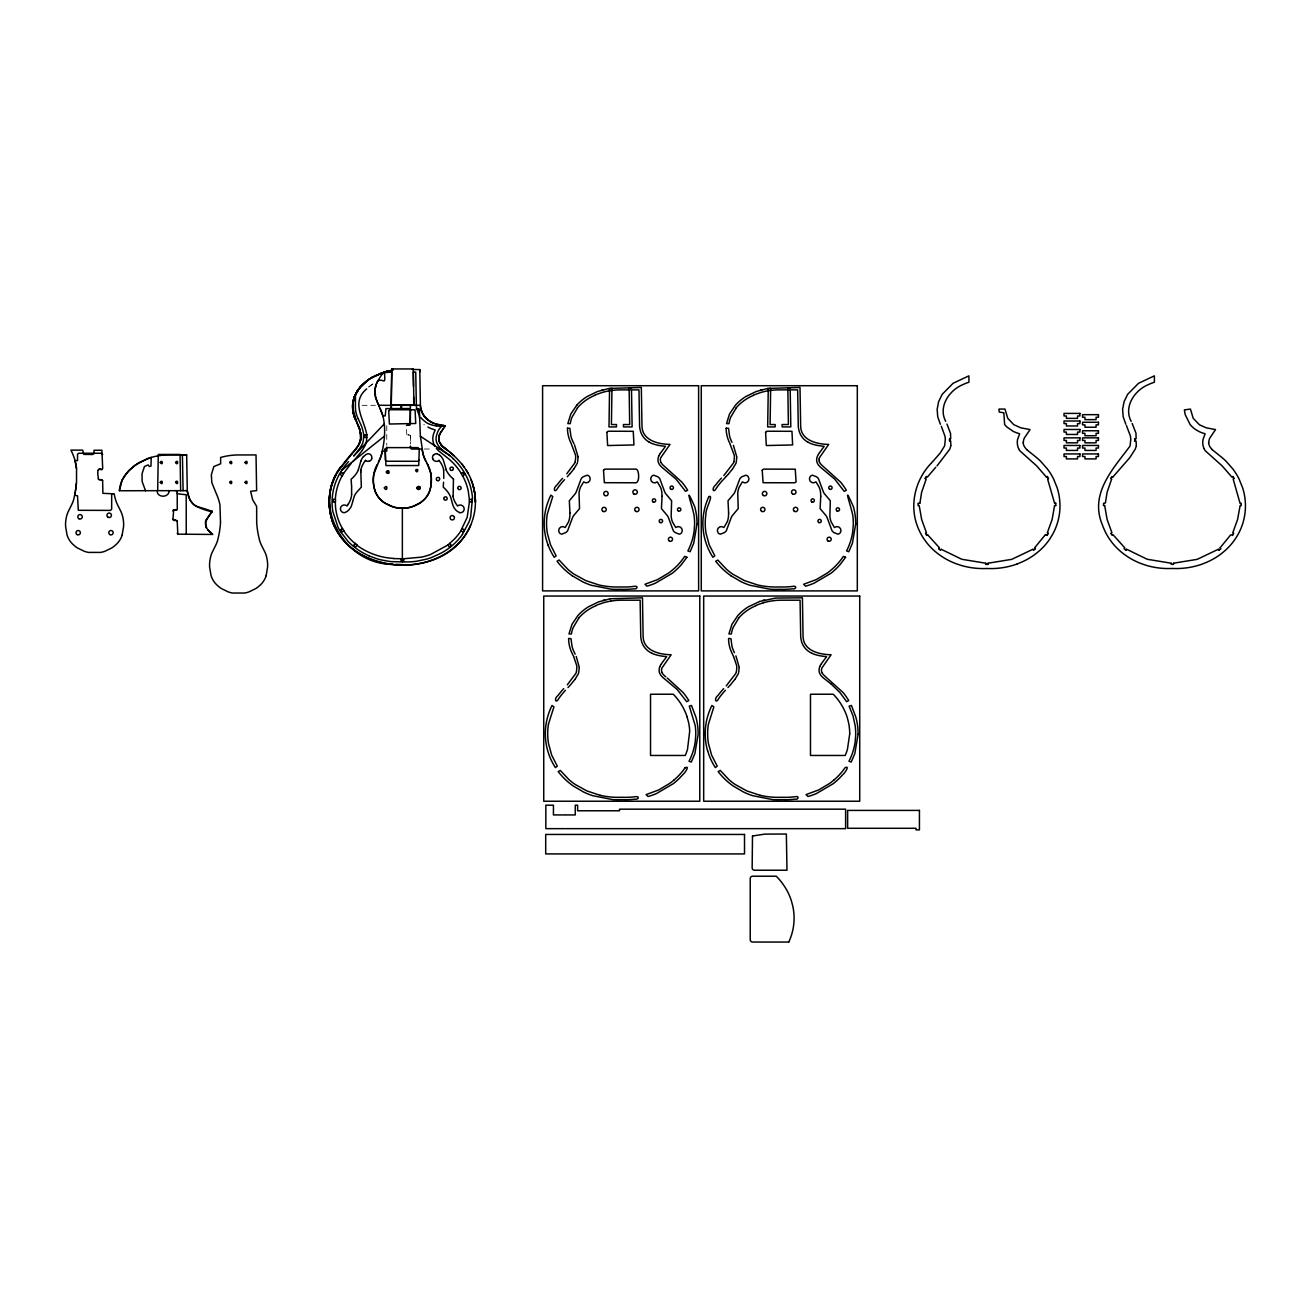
<?xml version="1.0" encoding="UTF-8"?>
<svg xmlns="http://www.w3.org/2000/svg" width="1311" height="1311" viewBox="0 0 1311 1311"><rect width="100%" height="100%" fill="white"/><g stroke="black" fill="none" stroke-linecap="round" stroke-linejoin="round"><path stroke-width="0.75" stroke-dasharray="5 3.75" d="M368.85 386.876L373.897 383.189M408.016 434.924L410.409 435.449L410.458 444.068M409.13 434.695L407.819 434.957M362.098 405.328L375.421 405.328M424.322 449.017L432.958 449.017M406.771 434.547L406.492 427.828M410.376 435.727L410.376 444.068M386.778 425.682L386.778 445.232M424.387 424.813A27.629 27.629 0 0 1 423.797 424.371M368.637 387.056A36.872 36.872 0 0 1 373.651 383.418"/><path stroke-width="1.5" d="M335.288 501.851L335.518 507.046A52.62 52.62 0 0 0 340.024 523.958L342.45 528.644M358.182 418.799L357.772 417.898A26.695 26.695 0 0 1 355.412 407.705L355.428 394.693L354.249 397.594A29.022 29.022 0 0 0 352.643 406.787A29.579 29.579 0 0 1 355.428 394.693M418.733 489.527C423.306 487.741 416.21 484.48 417.275 488.61C420.503 490.347 420.749 487.069 418.422 489.511M360.836 435.613C361.18 440.004 359.607 444.2 356.903 447.625C344.023 462.57 329.192 478.236 329.372 499.442C326.406 572.497 442.971 588.967 470.272 526.072A58.553 58.553 0 0 0 475.401 502.097A59.618 59.618 0 0 0 473.222 486.168C469.109 469.42 456.736 456.916 443.315 447.002A23.057 23.057 0 0 1 442.856 446.592L441.725 445.445A19.059 19.059 0 0 1 441.037 444.658L439.169 441.299A8.358 8.358 0 0 1 438.988 440.611L438.808 437.759A9.374 9.374 0 0 1 438.956 436.743L439.644 434.465A13.52 13.52 0 0 1 440.086 433.515L445.412 425.829C433.761 425.387 420.798 418.438 420.405 405.41L419.782 369.587L411.982 369.473M579.216 667.676L578.774 672.297M739.142 667.676L738.716 672.297M360.394 440.889L360.427 440.725A19.239 19.239 0 0 0 360.623 439.48L360.017 430.401M391.268 405.328L391.874 368.948L413.326 368.948L413.915 405.328M438.775 438.267L438.759 438.743A9.783 9.783 0 0 1 438.956 436.743L438.906 437.005A10.111 10.111 0 0 0 438.759 438.743M98.243 478.81C99.865 482.71 95.064 468.06 100.226 469.256M102.7 468.535L101.897 450.247L94.015 450.247L94.015 453.54L92.835 454.491L83.838 454.393L82.642 450.132L70.925 450.132L71.974 452.328A57.405 57.405 0 0 1 72.58 453.672L72.941 454.491A58.979 58.979 0 0 1 74.94 460.145L75.137 460.866A47.524 47.524 0 0 1 76.546 468.584L76.513 481.956M212.071 533.888L207.646 529.628A15.175 15.175 0 0 0 208.646 530.808L212.775 534.446L177.804 534.167L177.198 520.729L172.921 519.598L173.724 509.782M177.264 509.258L177.182 490.675M391.514 406.607L391.071 408.032L391.465 406.869M98.243 470.338L98.866 469.207M172.806 510.962L173.527 509.782M443.757 478.449L443.724 471.714A25.319 25.171 71 0 0 443.593 470.616L443.56 470.321M392.415 564.238C344.711 564.926 310.838 505.177 340.745 466.749M385.336 448.886L386.598 447.625L417.98 447.625L419.258 448.886L418.733 465.536L385.958 465.585L385.205 448.903L385.336 460.128L386.253 461.243L417.98 461.292L419.258 460.014M382.206 413.834C386.384 426.78 384.631 442.299 381.173 455.704A34.201 34.201 0 0 1 380.043 458.686L379.141 460.636M919.945 502.932L921.617 492.313L926.172 479.105A2.638 2.638 0 0 0 925.238 478.531M1105.419 502.932L1107.09 492.313L1111.63 479.105M145.505 490.756L142.112 481.416L142.047 473.746L144.456 466.536L148.077 464.913L149.47 466.503L150.994 466.044L151.207 457.375L138.638 462.734L128.855 470.354L122.12 480.072L119.416 490.756L157.123 490.675C156.959 498.213 169.348 497.836 169.086 490.675M220.51 522.728L219.969 504.997A44.41 44.41 0 0 0 218.462 499.262L218.331 498.852A56.127 56.127 0 0 0 216.069 493.1L211.841 482.595L211.333 474.795L213.89 466.536L220.641 463.783L220.641 457.457A64.223 64.223 0 0 1 239.323 454.95L256.022 454.933L256.628 490.609L250.63 491.314L252.63 499.655L256.645 506.439L256.694 522.728A96.113 96.113 0 0 0 257.988 533.249L259.463 539.968A34.479 34.479 0 0 0 261.053 544.36L265.15 552.619A27.384 27.384 0 0 1 266.543 556.683L266.723 557.437A37.134 37.134 0 0 1 267.51 562.353L267.575 563.189A29.973 29.973 0 0 1 267.575 567.155L266.166 575.627M443.56 482.186L443.249 487.118L444.855 488.626A34.971 34.807 -89.1 0 1 446.363 490.232L447.674 491.822A20.419 20.337 -83.6 0 1 450.771 497.508L452.901 505.161A15.585 15.519 -78.6 0 0 454.36 508.226L455.704 509.93A11.455 11.422 -70.6 0 0 458.621 512.077L459.637 512.568M453.442 479.269L453.131 496.017M360.836 472.091L361.328 487.118L356.051 493.018A19.468 19.403 79.7 0 0 354.331 496.164L352.905 500.868M76.3 483.726L75.825 488.184M360.82 435.203L360.197 431.09A18.501 18.501 0 0 0 360.017 430.401L355.756 420.175A29.432 29.432 0 0 1 352.659 405.328L354.314 397.397L358.526 389.351M352.692 405.328L352.79 404.165M351.61 494.673L351.61 486.938M375.012 390.154L375.585 397.249L379.043 406.131M360.836 436.448A24.09 24.09 0 0 0 360.836 435.826A17.764 17.764 0 0 1 360.836 436.448A26.695 26.695 0 0 1 360.804 437.497A20.468 20.468 0 0 1 360.754 438.12A26.417 26.417 0 0 1 360.672 439.103L358.509 445.101M417.734 489.2C414.686 485.66 422.863 487.626 418.963 486.463M431.09 484.398L431.303 477.302A37.216 37.216 0 0 0 430.926 474.303L430.582 472.55M419.078 503.49C426.845 499.18 431.319 490.576 431.335 481.809A30.12 30.12 0 0 0 431.385 478.662L431.335 477.827A37.609 37.609 0 0 0 430.647 472.861L427.861 465.061M75.727 488.888L75.382 491.215M361.033 470.239L361 470.452A25.827 25.712 -79 0 0 360.836 472.091M430.811 486.332L429.91 490.281M75.169 492.477L73.727 499.344A34.479 34.479 0 0 1 72.138 503.719L68.057 511.978A27.384 27.384 0 0 0 66.648 516.059L66.468 516.796A37.134 37.134 0 0 0 65.681 521.712L65.616 522.548A29.973 29.973 0 0 0 65.616 526.514L67.041 535.003A21.648 21.648 0 0 0 72.662 544.114L75.169 546.343A28.088 28.088 0 0 0 77.496 547.982L84.002 551.161A26.941 26.941 0 0 0 88.542 552.406L100.652 552.406A26.941 26.941 0 0 0 105.175 551.177L111.681 547.982A28.383 28.383 0 0 0 114.696 545.802L116.548 544.131A21.648 21.648 0 0 0 122.185 535.019M75.12 492.739L75.153 492.608A96.113 96.113 0 0 0 76.513 482.104M74.956 493.624L74.694 495.034M950.885 445.576L950.639 441.102M1136.342 445.576L1136.096 441.102A2.638 2.638 0 0 0 1134.998 441.086M360.427 440.725L360.459 440.545A17.649 17.649 0 0 0 360.623 439.48M577.627 461.964L578.053 457.178M74.645 495.263L77.513 495.82L78.316 510.307L110.501 510.389L111.664 509.225L111.681 493.739M353.118 401.854L353.642 399.593M401.199 406.328L402.215 405.328L420.389 405.328C420.864 413.391 426.272 420.782 433.99 423.322M576.43 671.904L576.824 668.086A16.486 16.486 0 0 0 576.693 665.529L573.808 656.909M736.372 671.904L736.766 668.086A16.486 16.486 0 0 0 736.635 665.529L733.734 656.909M736.307 462.013L736.749 457.178M950.786 446.002L949.918 448.772A16.601 16.601 0 0 1 949.656 449.329L937.037 465.897M1136.26 446.002L1135.375 448.772A16.601 16.601 0 0 1 1135.129 449.329L1129.721 457.736L1112.842 477.057M375.585 386.647L375.028 390.022L375.192 388.711A26.81 26.81 0 0 1 375.52 386.991A23.549 23.549 0 0 1 377.699 381.059L380.846 376.06A29.825 29.825 0 0 1 384.32 372.127L387.909 371.193A63.207 63.207 0 0 1 391.53 370.472A65.353 65.353 0 0 1 392.972 370.259M575.25 461.636L575.66 457.752A16.486 16.486 0 0 0 575.545 455.196L570.94 442.921A33.857 33.857 0 0 1 568.695 437.104L568.056 434.383A32.054 32.054 0 0 1 567.466 428.238M733.947 461.636L734.357 457.752A16.486 16.486 0 0 0 734.226 455.196L729.621 442.921A33.857 33.857 0 0 1 727.376 437.104L726.736 434.383A32.054 32.054 0 0 1 726.163 428.238M359.542 465.684L360.886 460.98M352.757 501.49L351.61 505.358A16.142 16.093 75.1 0 1 350.643 507.537L348.808 509.995A11.012 10.98 69.2 0 1 346.956 511.503L345.022 512.535A3.523 3.523 77.1 0 1 341.368 511.356A3.933 3.917 78.9 0 1 340.631 507.685A3.949 3.933 79.9 0 1 340.926 507.013A3.949 3.933 81.8 0 1 341.942 505.833A3.966 3.949 82.3 0 1 343.351 505.145A3.966 3.949 75.4 0 1 347.005 506.03L348.382 503.998M359.476 465.913L358.345 469.682M417.177 487.659L418.684 486.447M122.152 535.003L123.578 526.514A29.973 29.973 0 0 0 123.578 522.548L123.496 521.712A37.642 37.642 0 0 0 122.89 517.583L122.529 516.059A27.384 27.384 0 0 0 121.136 511.978L117.04 503.719A34.955 34.955 0 0 1 115.27 498.704L115.106 498.049A68.844 68.844 0 0 1 114.188 493.821L102.897 493.346L102.619 480.514M360.164 441.791L360.197 441.643A9.964 9.964 0 0 0 360.361 441.037A9.226 9.226 0 0 1 360.197 441.643M359.624 387.909L357.264 391.268A32.972 32.972 0 0 0 355.642 394.234A31.12 31.12 0 0 0 354.314 397.397L353.216 401.363A28.596 28.596 0 0 0 353.052 411.9L359.722 429.418A24.516 24.516 0 0 1 359.951 430.155A29.334 29.334 0 0 0 359.64 429.172A32.906 32.906 0 0 0 359.361 428.353A22.992 22.992 0 0 1 359.64 429.172L359.804 429.68M406.492 425.403L408.95 424.895M659.974 666.349L659.613 667.299A10.209 10.209 0 0 0 659.269 668.643L659.122 670.183A8.44 8.44 0 0 0 659.171 671.166L659.269 671.806A7.686 7.686 0 0 0 659.826 673.477L660.58 674.854A11.488 11.488 0 0 0 661.186 675.673L662.563 677.148A25.728 25.728 0 0 0 663.333 677.869L677.181 689.471L686.702 701.696L688.816 700.582A68.729 68.729 0 0 0 683.162 692.569L667.217 677.984M658.81 456.015L658.466 456.965A10.209 10.209 0 0 0 658.106 458.309L657.975 459.8A8.44 8.44 0 0 0 658.024 460.833L658.122 461.472A7.686 7.686 0 0 0 658.663 463.144L659.433 464.52A11.488 11.488 0 0 0 660.039 465.339L661.416 466.814A25.728 25.728 0 0 0 662.17 467.535L676.034 479.138L685.555 491.363L687.652 490.248A68.729 68.729 0 0 0 681.999 482.235L664.169 466.11A24.188 24.188 0 0 1 662.924 464.979L661.908 463.848A8.227 8.227 0 0 1 661.088 462.668M817.507 456.015L817.146 456.965A10.209 10.209 0 0 0 816.802 458.309L816.655 459.8A8.44 8.44 0 0 0 816.704 460.833L816.802 461.472A7.686 7.686 0 0 0 817.359 463.144L818.113 464.52A11.488 11.488 0 0 0 818.736 465.339L820.096 466.814A25.728 25.728 0 0 0 820.866 467.535L834.73 479.138L844.235 491.363L846.349 490.248A68.729 68.729 0 0 0 840.695 482.235L822.702 465.962A24.188 24.188 0 0 1 821.62 464.979L820.473 463.701A8.227 8.227 0 0 1 819.785 462.668M819.916 666.349L819.555 667.299A10.209 10.209 0 0 0 819.211 668.643L819.064 670.183A8.44 8.44 0 0 0 819.113 671.166L819.211 671.806A7.686 7.686 0 0 0 819.752 673.477L820.522 674.854A11.488 11.488 0 0 0 821.128 675.673L822.505 677.148A25.728 25.728 0 0 0 823.275 677.869L831.354 684.195M206.548 519.779L212.366 511.126L208.777 515.928M206.712 519.189C203.238 521.549 208.334 531.955 206.564 527.891M379.682 459.505L373.832 474.123A37.216 37.216 0 0 0 373.422 477.302C372.455 487.528 376.437 498.704 385.942 503.67A35.905 35.905 0 0 0 388.613 505.096L389.908 505.685M658.991 455.638L659.843 454.065M708.809 496.574C714.233 494.313 705.154 509.274 705.941 514.158A60.06 60.06 0 0 0 706.023 533.151L709.218 544.819L714.823 555.831L712.922 557.273A62.928 62.928 0 0 1 706.744 545.048L705.269 540.558A62.895 62.895 0 0 1 708.874 496.607M660.138 665.972L660.99 664.398M817.671 455.638L818.523 454.065M820.08 665.972L820.932 664.398M376.552 465.7L375.815 467.273A27.384 27.384 0 0 0 374.422 471.337L374.241 472.091A37.134 37.134 0 0 0 373.455 477.007L373.389 477.843A28.891 28.891 0 0 0 373.34 481.039L373.504 483.333A51.326 51.326 0 0 0 373.799 485.627A39.183 39.183 0 0 0 374.225 487.971L374.799 490.281M470.682 525.154C447.493 578.2 358.46 578.61 334.452 526.072A58.569 58.569 0 0 1 329.323 502.097A60.388 60.388 0 0 1 335.977 474.713M206.909 518.976L208.416 516.468M376.699 465.372L377.191 464.422M378.994 460.948L378.42 462.062M342.171 475.68L341.27 477.401A54.62 54.62 0 0 0 335.321 499.376M339.533 473.943L341.745 470.288A63.125 63.125 0 0 1 347.399 462.898L348.579 461.603M447.903 544.999L454.507 538.968A56.144 56.144 0 0 0 460.505 531.496L467.191 517.337L469.436 501.851M358.919 444.396L354.839 450.41M337.402 472.009L352.348 453.311M343.416 473.55L351.151 463.455M440.709 432.384L443.446 428.402M660.105 453.622L665.513 446.314L663.727 446.117A57.225 57.225 0 0 1 658.188 445.281L657.876 445.216A34.135 34.135 0 0 1 650.961 443.052L649.273 442.151M661.268 663.956L666.66 656.647L664.89 656.45A57.225 57.225 0 0 1 659.335 655.615L659.04 655.549A34.135 34.135 0 0 1 652.124 653.386M818.801 453.622L824.193 446.314L822.423 446.117A57.225 57.225 0 0 1 816.868 445.281L816.573 445.216A34.135 34.135 0 0 1 809.657 443.052L807.953 442.151M821.194 663.956L826.602 656.647L824.832 656.45A57.225 57.225 0 0 1 819.277 655.615L818.965 655.549A34.135 34.135 0 0 1 812.066 653.386M460.948 530.791L463.209 532.069L464.389 529.906L462.259 528.644M362.131 450.525L364.982 445.724A15.142 15.142 0 0 0 365.802 443.724L365.966 443.134A16.174 16.174 0 0 0 366.179 442.299L366.211 442.184A26.22 26.22 0 0 0 366.654 439.152L366.916 434.941L364.327 434.941M359.46 448.821L361.705 445.166A13.389 13.389 0 0 0 362.983 442.2L363.032 441.873A18.96 18.96 0 0 0 363.344 440.168L363.622 435.563A21.484 21.484 0 0 0 363.278 432.138L362.016 427.533A42.673 42.673 0 0 0 361.197 425.37L358.329 419.094M359.378 448.952L353.691 456.031L384.32 423.863M1045.211 534.904L1034.69 547.752A2.638 2.638 0 0 0 1035.362 548.604M1230.668 534.904L1220.148 547.752M361.787 451.033L355.56 458.67M573.972 468.797L577.037 463.75A7.768 7.768 0 0 0 577.397 462.832M575.103 679.18L578.184 674.083A7.768 7.768 0 0 0 578.561 673.166M735.029 679.18L738.126 674.083A7.768 7.768 0 0 0 738.486 673.166M732.603 468.896L735.717 463.75A7.768 7.768 0 0 0 736.094 462.832M685.096 767.754C690.373 765.116 684.85 773.113 682.539 774.932A67.861 67.861 0 0 1 673.313 783.683L656.5 793.548A77.464 77.464 0 0 1 648.076 796.514L646.077 794.613L658.679 789.959L669.839 783.322A67.861 67.861 0 0 0 671.363 782.175L674.346 779.734M462.406 534.364L468.994 521.958A55.537 55.537 0 0 0 470.698 516.714L472.484 497.901A56.357 56.357 0 0 0 471.796 492.428L470.911 488.233A58.012 58.012 0 0 0 469.289 482.94L467.699 478.957A62.813 62.813 0 0 0 453.393 458.883M573.759 469.125L570.006 473.73M574.906 679.459L571.154 684.063M732.439 469.125L728.523 473.91M734.783 679.54L730.882 684.293M358.64 389.203L369.374 379.01L382.468 372.717M354.314 397.397A30.235 30.235 0 0 1 355.642 394.234A31.988 31.988 0 0 1 357.264 391.268A35.25 35.25 0 0 1 359.165 388.482L360.164 387.237A44.754 44.459 56.2 0 1 372.635 377.109L384.385 372.111A64.141 64.141 0 0 1 392.399 370.341A64.223 64.223 0 0 0 384.402 372.095M409.982 424.682L410.458 409.474M359.689 387.827L360.214 387.171A35.839 35.839 0 0 0 357.87 390.317L357.542 390.842A33.103 32.824 78.5 0 0 355.494 394.464M577.479 408.016L572.006 417.226A31.153 31.153 0 0 0 570.891 420.618L570.236 423.65L567.827 423.617L570.809 414.03L576.742 405.23M736.176 408.016L730.702 417.226A31.153 31.153 0 0 0 729.571 420.618L728.932 423.65L726.523 423.617L729.506 414.03L735.422 405.23A46.082 46.082 0 0 1 743.173 398.347L743.452 398.118A51.719 51.719 0 0 1 745.893 396.512L756.136 391.53L767.836 388.433M578.643 618.35L573.169 627.576A31.153 31.153 0 0 0 572.038 630.952L571.383 633.983L568.99 633.95L571.973 624.364L577.889 615.564A46.082 46.082 0 0 1 585.64 608.681L585.919 608.468A51.719 51.719 0 0 1 588.36 606.846L598.603 601.864L610.303 598.766M738.585 618.35L733.095 627.576A31.153 31.153 0 0 0 731.98 630.952L731.325 633.983L728.916 633.95L731.915 624.364L737.831 615.564A46.082 46.082 0 0 1 745.582 608.681L745.861 608.468A51.719 51.719 0 0 1 748.302 606.846L759.659 601.47M938.627 548.67L940.446 550.194M941.216 549.276L961.782 559.273L985.692 563.206M1125.92 550.194L1124.084 548.67A2.638 2.638 0 0 0 1124.789 547.851L1113.137 534.839A2.638 2.638 0 0 0 1112.203 535.38L1110.892 533.397M1126.673 549.276L1147.24 559.273L1171.165 563.206M354.347 451.017L351.495 454.278M401.428 405.705L401.461 408.245L401.232 406.852M569.58 474.189L567.286 476.745M728.162 474.336L725.966 476.745M570.58 684.719L567.974 687.587M730.522 684.719L727.916 687.587M566.778 473.763L574.677 463.127A6.457 6.457 0 0 0 575.218 461.865M355.019 459.276L354.199 460.177M567.27 684.834L575.84 673.461A6.457 6.457 0 0 0 576.381 672.199M723.803 475.582L733.373 463.127A6.457 6.457 0 0 0 733.914 461.865M726.212 685.915L735.782 673.461A6.457 6.457 0 0 0 736.307 672.199M353.642 460.767L352.823 461.669M725.507 477.237L723.688 479.22M931.81 462.586L940.02 453.295L944.346 446.33A8.079 8.079 0 0 0 944.674 445.445L945.313 439.627A21.5 21.5 0 0 0 945.297 439.005L945.034 436.579A21.631 21.631 0 0 0 944.903 435.957L941.298 426.222M564.533 479.711L564.304 479.957A67.615 67.615 0 0 0 557.814 487.938C554.569 494.198 552.373 488.347 557.011 484.955A70.188 70.188 0 0 1 562.566 478.335M721.46 478.122L721.263 478.335A70.188 70.188 0 0 0 715.708 484.955C711.185 488.298 713.348 494.165 716.511 487.938A67.615 67.615 0 0 1 723 479.957L723.23 479.711M931.302 463.127C915.684 479.105 909.392 503.899 917.028 525.121A59.601 59.601 0 0 0 923.927 538.887L926.549 542.508A64.239 64.239 0 0 0 938.217 553.93L942.019 556.634A71.089 71.089 0 0 0 956.637 563.927L961.684 565.582A78.906 78.906 0 0 0 986.888 568.499A78.218 78.218 0 0 0 1017.172 563.992M361.23 385.991L362.393 384.762M363.508 456.556L365.72 454.753A13.421 13.339 -80.3 0 1 367.539 453.803A3.622 3.589 -78.2 0 1 371.619 458.604M935.726 467.29L927.385 477.057A2.638 2.638 0 0 1 926.435 476.532M366.719 388.875C350.332 402.264 364.212 419.291 366.769 434.744M410.032 424.731L408.934 424.961M834.288 779.734L831.305 782.175A67.861 67.861 0 0 1 829.781 783.322L818.621 789.959L806.019 794.613L808.018 796.514A77.464 77.464 0 0 0 816.442 793.548L833.255 783.683A67.861 67.861 0 0 0 842.481 774.932C845.234 772.835 850.036 765.067 845.087 767.689A63.944 63.944 0 0 1 834.288 779.734M449.771 543.442L451.443 545.409L449.476 546.933M341.745 470.288L384.32 436.252M447.641 545.163L430.549 554.487A69.532 69.532 0 0 1 421.208 557.175L403.591 558.748M100.341 479.826L102.619 480.416L100.816 479.498M175.313 520.172L177.182 521.139M464.766 474.451L462.554 475.778L461.292 473.664L463.504 472.337L464.766 474.451L463.422 472.288M1046.391 477.057L1036.64 465.864L1019.794 450.738A16.502 16.502 0 0 1 1018.975 449.329L1018.713 448.837M1047.62 479.105L1054.568 503.227M1232.881 476.45L1234.093 478.499M341.581 532.02L343.875 530.758L342.63 528.644L340.319 529.906L341.581 532.02L340.401 529.955M418.93 503.588L418.783 503.67A35.905 35.905 0 0 1 416.111 505.096L414.817 505.685M926.467 532.79L921.666 519.566L919.208 505.604A2.638 2.638 0 0 0 918.126 505.587L918.028 503.227A2.638 2.638 0 0 0 919.109 503.244L919.929 503.227M927.68 534.839L939.381 547.752A2.638 2.638 0 0 1 938.709 548.621M371.013 377.961L372.734 376.962M594.702 395.234L596.128 394.611A57.815 57.815 0 0 1 597.636 394.021L602.257 392.448A63.354 63.354 0 0 1 609.566 390.776A66.32 66.32 0 0 1 621.299 389.875L638.981 389.859L639.604 426.583A25.679 25.679 0 0 0 640.915 432.515A18.19 18.19 0 0 0 649.24 442.184M753.383 395.234L754.825 394.611A57.815 57.815 0 0 1 756.332 394.021L760.954 392.448A63.354 63.354 0 0 1 768.262 390.776M595.85 605.567L597.292 604.945A57.815 57.815 0 0 1 598.799 604.355L603.404 602.781A63.354 63.354 0 0 1 610.729 601.11M755.791 605.567L757.217 604.945A57.815 57.815 0 0 1 758.725 604.355L763.346 602.781M414.653 505.767L410.982 507.095A31.923 31.923 0 0 1 402.362 508.16L396.299 507.685A26.941 26.941 0 0 1 391.776 506.456L390.072 505.767M379.649 373.717L381.14 373.16M1017.156 563.943L1022.088 561.927A69.27 69.27 0 0 0 1036.1 553.537L1039.656 550.571A62.781 62.781 0 0 0 1050.226 538.362L1052.487 534.593A59.011 59.011 0 0 0 1058.124 520.565L1059.009 516.583A58.815 58.815 0 0 0 1059.911 502.785L1059.501 498.327A60.126 60.126 0 0 0 1057.24 488.02L1053.585 478.925A64.305 64.305 0 0 0 1047.505 469.092L1040.541 461.177A70.024 70.024 0 0 0 1036.018 457.129L1026.759 449.689M660.449 458.784A7.653 7.653 0 0 1 660.695 457.818L670.019 444.396C658.614 444.282 642.439 440.562 641.98 426.403L641.325 387.482L609.205 388.417L597.455 391.53L587.213 396.512A51.719 51.719 0 0 0 584.772 398.118L584.477 398.331A46.082 46.082 0 0 0 576.725 405.214M759.659 601.47L775.768 598.062L802.414 597.816L803.069 636.736C803.528 650.895 819.719 654.615 831.108 654.73L821.8 668.118A7.653 7.653 0 0 0 821.538 669.118M382.419 372.717L391.678 372.127L391.12 405.132L413.768 405.132L413.637 396.889M383.369 372.422L384.32 372.127M602.831 600.471L604.682 599.963M762.773 600.471L764.624 599.963M601.585 390.17L603.519 389.629M760.282 390.17L762.215 389.629M173.773 509.684L177.116 509.75L175.313 510.126M689.16 706.137L691.487 705.482L695.912 717.133A63.01 63.01 0 0 1 698.14 734.389L694.879 753.563L691.274 762.068L689.012 761.249A59.683 59.683 0 0 0 695.272 741.321L695.731 735.537A60.306 60.306 0 0 0 695.223 725.671L689.586 707.006M609.107 388.843L611.958 388.351L611.418 424.535L616.481 424.535L616.449 426.911L608.992 426.911L609.566 388.761M767.804 388.843L770.655 388.351L770.098 424.535L775.178 424.535L775.129 426.911L767.672 426.911L768.262 388.761M767.885 388.417L800.005 387.482L800.66 426.403C801.119 440.562 817.31 444.282 828.699 444.396L819.408 457.736A7.653 7.653 0 0 0 819.146 458.784M610.352 598.75L642.472 597.816L643.127 636.736C643.586 650.895 659.777 654.615 671.166 654.73L661.858 668.118A7.653 7.653 0 0 0 661.596 669.118M174.412 520.664L172.806 519.336M462.488 534.429A62.617 62.617 0 0 1 440.168 553.603L431.253 557.634A72.269 72.269 0 0 1 426.583 559.125L417.013 561.174A76.956 76.956 0 0 1 407.262 561.96L391.678 561.649A76.415 76.415 0 0 1 389.547 561.419L381.124 559.912A73.498 73.498 0 0 1 376.994 558.797L368.965 555.848M374.766 490.298A21.648 21.648 0 0 0 380.419 499.409L382.927 501.638A28.088 28.088 0 0 0 385.27 503.26L393.742 507.095A31.923 31.923 0 0 0 402.362 508.16L408.409 507.685A26.941 26.941 0 0 0 412.949 506.456L419.454 503.26A28.383 28.383 0 0 0 422.47 501.081L424.322 499.425A21.648 21.648 0 0 0 429.959 490.298M401.133 558.748L393.431 558.584M99.57 479.973L99.39 479.957M395.791 564.68L402.362 564.664L396.397 564.402M393.218 369.473L391.874 368.948M631.541 387.876L629.133 387.876L629.69 424.535L623.397 424.535L623.512 426.911L632.115 426.911L631.509 390.662M790.238 387.876L787.829 387.876L788.386 424.535L782.077 424.535L782.192 426.911L790.812 426.911L790.205 390.662M391.268 404.82L413.915 404.82M416.259 408.524L419.422 409.54M382.845 415.915L385.205 415.898L385.958 408.606L410.376 408.524L410.376 405.41M366.769 434.891L364.261 434.891L364.327 437.399L366.916 437.399L364.261 437.35M950.639 438.726L950.573 433.499L946.984 424.059M1134.9 438.726L1134.9 441.102M439.152 449.017L440.807 449.017M186.588 454.933L169.873 454.933A63.665 63.665 0 0 0 147.012 458.801L134.623 465.438L125.971 473.845A31.349 31.349 0 0 0 119.367 490.675M74.989 460.603L77.513 460.603L77.529 454.311L78.496 453.278L101.521 453.245L102.7 454.507M187.194 490.756L189.849 499.671A18.108 18.108 0 0 0 193.635 504.44C201.304 510.848 229.9 516.075 196.076 506.21C190.75 502.9 187.784 496.803 187.276 490.675L157.681 490.675L158.287 454.458L180.049 454.458L180.639 490.675M177.182 493.788L186.211 494.722L186.244 534.446M332.83 499.376L335.501 499.442L335.501 501.9L332.83 501.851L332.83 499.376L332.912 501.9M1055.765 503.227L1055.765 505.604M1054.568 505.604L1052.127 519.484L1047.325 532.79A2.638 2.638 0 0 0 1048.243 533.364M1104.681 505.604L1107.139 519.566L1111.925 532.79A2.638 2.638 0 0 1 1111.007 533.38M401.133 561.255L403.673 561.305L403.673 558.732L401.215 558.732L401.215 561.305M564.943 814.934L553.439 814.934L553.439 805.216L545.835 805.216L545.835 828.65L564.943 828.65M565.828 814.934L575.267 814.934L575.267 805.216L577.627 805.216L577.627 810.772L619.513 810.772L619.513 809.182L845.628 809.182L845.628 828.65L565.828 828.65M788.747 942.052L752.547 942.052A2.311 2.311 0 0 1 750.236 939.741L750.236 878.534A2.311 2.311 0 0 1 752.547 876.223L776.276 876.223A63.092 63.092 0 0 1 787.747 891.955L788.812 894.2A58.798 58.798 0 0 1 791.434 901.001L792.713 905.803A56.176 56.176 0 0 1 788.763 942.068M176.002 490.675L177.264 491.936M178.362 534.446L177.182 533.266M726.163 428.123L728.555 428.353L729.571 436.104A31.497 31.497 0 0 0 731.767 441.873L731.997 442.364M567.483 428.123L569.859 428.353L570.891 436.104A31.497 31.497 0 0 0 573.071 441.873L574.038 443.905M99.849 469.027C101.996 469.944 103.798 469.141 100.701 469.567M445.265 425.813L435.989 424.01M453.426 458.85C447.657 452.639 437.022 449.034 436.022 439.513C435.826 434.088 440.25 424.289 444.806 425.764M444.462 425.731L442.971 425.534M436.137 425.747L434.433 425.485A32.628 31.677 -29.1 0 1 432.483 425.125L429.123 423.994A19.288 18.928 -48.7 0 1 428.5 423.732A17.797 17.469 -65.8 0 1 426.173 422.437L422.634 419.586A16.715 16.24 -89.5 0 1 421.388 418.16L421.011 417.717M391.432 406.394L390.449 405.345L378.617 405.246M438.202 424.617L440.512 425.125M760.052 795.302L746.844 790.926L735.16 784.47A67.549 67.549 0 0 1 729.047 779.75L720.231 770.409L718.117 771.573A68.254 68.254 0 0 0 733.275 786.043L743.681 792.106A76.366 76.366 0 0 0 752.448 795.63L772.097 799.513A83.92 83.92 0 0 0 781.667 799.644A83.642 83.642 0 0 0 794.663 799.202C798.645 800.103 799.153 796.039 796.269 796.58A81.085 81.085 0 0 1 781.667 797.268A80.315 80.315 0 0 1 760.052 795.302M600.11 795.302L586.902 790.926L575.218 784.47A67.549 67.549 0 0 1 569.105 779.75L560.289 770.409L558.175 771.573A68.254 68.254 0 0 0 573.349 786.043L583.739 792.106A76.366 76.366 0 0 0 592.506 795.63L612.155 799.513A83.92 83.92 0 0 0 621.725 799.644A83.642 83.642 0 0 0 634.721 799.202C638.146 799.972 639.997 796.514 636.327 796.58A81.085 81.085 0 0 1 621.725 797.268A80.315 80.315 0 0 1 600.11 795.302M410.376 446.33L411.31 449.05L421.945 449.099A68.844 68.844 0 0 0 422.863 453.327L423.551 455.704A34.201 34.201 0 0 0 424.682 458.686L425.649 460.784M811.951 653.288L810.362 652.485A18.19 18.19 0 0 1 801.971 642.865A25.679 25.679 0 0 1 800.71 636.917L800.071 600.192L782.388 600.192A66.32 66.32 0 0 0 770.688 601.11A63.403 63.403 0 0 0 763.428 602.765M652.141 653.337L650.42 652.485A18.19 18.19 0 0 1 642.029 642.865A25.679 25.679 0 0 1 640.768 636.917L640.129 600.192L622.446 600.192A66.32 66.32 0 0 0 610.746 601.11M430.106 421.47L431.942 422.437M1048.341 533.397L1047.128 535.445M1045.49 534.478L1046.096 534.839A2.638 2.638 0 0 1 1047.047 535.363M926.369 476.45L925.14 478.499M416.275 405.345A23.975 23.975 0 0 0 419.569 415.456L420.389 436.252L449.755 455.605M730.866 575.726L741.272 581.773A76.366 76.366 0 0 0 750.039 585.296L769.704 589.18A83.92 83.92 0 0 0 779.258 589.311A83.642 83.642 0 0 0 792.27 588.852C796.006 589.688 797.072 585.984 793.86 586.246A81.085 81.085 0 0 1 779.258 586.935A80.315 80.315 0 0 1 757.643 584.968L744.435 580.593L732.751 574.136A67.549 67.549 0 0 1 726.638 569.416L717.822 560.076L715.708 561.239A68.254 68.254 0 0 0 730.882 575.709M572.186 575.726L582.592 581.773A76.366 76.366 0 0 0 591.359 585.296L611.008 589.18A83.92 83.92 0 0 0 620.562 589.311A83.642 83.642 0 0 0 633.574 588.852C637.375 589.803 638.359 585.689 635.098 586.263A81.085 81.085 0 0 1 620.562 586.935A80.315 80.315 0 0 1 598.963 584.968L585.755 580.593L574.071 574.136A67.549 67.549 0 0 1 567.958 569.416L559.06 559.994L557.028 561.239A68.254 68.254 0 0 0 572.186 575.709M439.644 455.278L439.005 454.835A13.356 13.192 64 0 0 437.055 453.819M449.886 452.197L454.327 455.867M448.493 451.148L446.69 449.755M446.15 449.345L445.314 448.673M445.166 448.559L443.921 447.526A32.431 32.431 0 0 1 442.856 446.592A49.523 49.523 0 0 0 445.658 448.936A69.876 69.876 0 0 1 444.314 447.854M831.371 684.211L839.892 692.47L846.644 701.696L848.741 700.582A68.729 68.729 0 0 0 843.104 692.569L825.111 676.312A24.188 24.188 0 0 1 824.029 675.312L822.882 674.034A8.227 8.227 0 0 1 822.177 673.018M665.742 676.787L665.169 676.312A24.188 24.188 0 0 1 664.087 675.312L662.94 674.034A8.227 8.227 0 0 1 662.252 673.018M1212.151 449.624L1221.475 457.129A70.024 70.024 0 0 1 1226.014 461.177L1232.963 469.092A64.305 64.305 0 0 1 1239.042 478.925L1242.697 488.003A60.126 60.126 0 0 1 1244.975 498.327L1245.368 502.785A58.815 58.815 0 0 1 1244.467 516.583L1243.598 520.565A59.011 59.011 0 0 1 1237.961 534.593L1235.667 538.362A62.781 62.781 0 0 1 1225.097 550.554L1221.557 553.537A69.27 69.27 0 0 1 1207.546 561.911L1202.613 563.943A78.218 78.218 0 0 1 1172.362 568.466A78.906 78.906 0 0 1 1147.125 565.615L1142.094 563.943A71.089 71.089 0 0 1 1127.476 556.634L1123.674 553.93A64.239 64.239 0 0 1 1112.007 542.508L1109.385 538.887A59.601 59.601 0 0 1 1102.485 525.121C1089.146 493.87 1112.859 469.191 1129.82 446.33A8.079 8.079 0 0 0 1130.131 445.445L1130.77 439.627A21.5 21.5 0 0 0 1130.754 439.005L1130.492 436.579A21.631 21.631 0 0 0 1130.377 435.957L1126.428 425.518M442.266 446.002L441.725 445.445A13.897 13.897 0 0 1 441.037 444.658L440.643 444.134M419.028 408.868L419.373 414.62M1218.312 549.276L1197.172 559.355L1173.542 563.206M1219.083 550.194L1220.918 548.67A2.638 2.638 0 0 1 1220.18 547.851M1035.444 548.67L1033.609 550.194M1032.855 549.276L1011.715 559.355L988.084 563.206M447.854 544.983L449.558 546.982M436.399 448.411L437.219 449.362A28.154 28.154 0 0 0 439.152 451.279L447.756 458.063A61.486 61.486 0 0 1 461.177 473.271M462.013 464.127L464.209 467.109M343.793 530.84L344.219 531.479A57.307 57.307 0 0 0 355.117 543.573M417.422 488.872L417.144 488.02M466.224 470.157L468.027 473.287M439.742 442.692L440.004 443.167A10.16 10.16 0 0 1 439.414 441.987L439.038 440.84A8.423 8.423 0 0 1 438.808 439.464L438.792 439.464M427.124 463.635L424.813 458.997A34.955 34.955 0 0 1 423.043 453.983L420.389 436.252M426.944 463.307L427.779 464.897M427.533 464.422L428.926 467.306A27.384 27.384 0 0 1 430.303 471.337L430.549 472.386M1131.164 421.339C1123.429 406.869 1134.556 390.317 1148.239 384.664A49.9 49.9 0 0 1 1152.385 382.91L1154.385 382.222L1154.385 375.847L1138.554 383.287L1127.657 394.316L1124.084 401.658L1122.609 409.327L1123.183 416.783L1125.821 424.24M945.706 421.339C937.955 406.869 949.098 390.317 962.782 384.664A49.9 49.9 0 0 1 966.928 382.91L968.911 382.222L968.911 375.847L953.097 383.287L942.199 394.316L938.627 401.658L937.152 409.327L937.726 416.783L940.364 424.24M819.588 462.291L819.457 462.029A5.277 5.277 0 0 1 819.228 461.374M821.997 672.625L821.882 672.396A5.277 5.277 0 0 1 821.636 671.707M660.891 462.291L660.711 461.865A5.277 5.277 0 0 1 660.547 461.374M662.055 672.625L661.94 672.396A5.277 5.277 0 0 1 661.694 671.707M1204.186 448.837L1204.432 449.329A16.502 16.502 0 0 0 1205.251 450.738L1222.114 465.864L1231.848 477.057A2.638 2.638 0 0 0 1232.799 476.516M379.01 406.066L382.271 414.03A56.029 56.029 0 0 1 382.697 415.44L382.714 415.505M734.406 652.698L734.176 652.206A31.497 31.497 0 0 1 731.98 646.438L730.948 638.686L728.572 638.457A32.054 32.054 0 0 0 729.145 644.717L729.785 647.437A33.857 33.857 0 0 0 732.03 653.255L733.554 656.516M352.643 407.328L352.708 408.983A29.055 29.055 0 0 0 353.282 413.063L355.756 420.175L352.643 406.787M575.152 654.14L574.234 652.206A31.497 31.497 0 0 1 572.038 646.438L571.006 638.686L568.63 638.457A32.054 32.054 0 0 0 569.203 644.717L569.843 647.437A33.857 33.857 0 0 0 572.088 653.255L573.628 656.516M1132.147 423.404L1135.965 433.187L1136.096 438.726A2.638 2.638 0 0 1 1134.998 438.759M378.191 404.345L377.748 403.362M574.595 445.101L578.036 456.72M733.39 445.314L736.733 456.72M735.897 655.877L739.142 667.053M576.217 656.45L579.2 667.053M380.108 408.426L380.256 408.721A56.193 56.193 0 0 1 382.075 413.506M1018.581 448.526L1018.532 448.428A15.093 15.093 0 0 1 1017.582 439.398L1019.647 433.826L1015.075 432.204A31.956 31.956 0 0 1 1013.075 431.27L1007.11 427.157A24.155 24.155 0 0 1 1004.636 424.502L1003.833 412.818L999.261 412.047L998.933 409.081L1004.98 409.081L1007.766 418.324L1013.796 424.682L1020.81 427.828L1030.053 429.582L1024.317 438.087A11.258 11.258 0 0 0 1023.334 441.987L1023.35 442.725M377.666 403.165L377.24 402.149M376.994 401.543L375.929 398.446M548.064 545.048L546.572 540.558A62.895 62.895 0 0 1 550.178 496.607L550.8 495.148L552.767 496.541L547.244 514.158A60.06 60.06 0 0 0 547.342 533.151L550.522 544.819L556.126 555.831L554.225 557.273A62.928 62.928 0 0 1 548.064 545.048M446.068 469.207L443.347 460.112A11.914 11.848 65.4 0 0 439.709 455.179M439.332 441.758L439.038 440.84M421.355 410.261L422.126 412.391M687.111 717.035L688.472 722.017A54.62 54.62 0 0 1 689.701 731.096L687.505 749.384A53.784 53.784 0 0 1 685.26 755.464L650.535 755.464L650.535 694.24L673.313 694.24A59.241 59.241 0 0 1 687.177 717.019M707.678 750.892L709.153 755.382A62.928 62.928 0 0 0 715.331 767.607L717.232 766.165L711.627 755.152L708.432 743.484A60.06 60.06 0 0 1 708.35 724.491L713.856 706.875L711.889 705.482L711.217 706.908A62.895 62.895 0 0 0 707.596 750.908M75.071 460.898L76.48 468.584M375.733 397.757L375.651 397.495A20.829 20.829 0 0 1 374.913 390.449M360.083 430.631L360.197 431.09A27.465 27.465 0 0 0 360.017 430.401M353.462 413.883A28.891 28.891 0 0 1 352.708 408.983L353.675 414.686M351.512 485.217L351.151 479.269L352.774 477.728A24.499 24.368 -77.1 0 0 358.427 469.846M351.545 485.594L351.594 486.545M469.371 499.294L468.256 490.937A55.636 55.636 0 0 0 462.537 475.68M1208.824 442.676L1208.824 441.987A11.258 11.258 0 0 1 1209.774 438.153L1215.526 429.582L1206.284 427.828L1199.467 424.813L1193.223 418.324L1190.437 409.081L1184.407 409.868A33.955 33.955 0 0 0 1185.291 414.784L1190.093 424.502A25.286 25.286 0 0 0 1196.632 430.188L1199.712 431.843A33.84 33.84 0 0 0 1201.499 432.614L1205.104 433.826L1203.039 439.398A15.093 15.093 0 0 0 1203.973 448.444M416.374 405.328L415.734 372.127L413.227 372.127L413.457 386.565M183.098 490.675L182.393 454.851L186.67 454.851L187.276 490.675M419.782 369.587L419.831 371.816M988.084 564.402L985.692 564.402A2.638 2.638 0 0 0 985.708 563.304M419.438 409.982L419.438 417.308M410.458 446.33L410.458 447.821M410.376 409.474L410.376 423.83M402.362 508.193L402.362 561.878M386.778 447.198L386.778 451.115L382.37 451.115A52.882 52.882 0 0 1 381.501 454.622A34.479 34.479 0 0 1 379.911 458.997M443.921 447.526A41.329 41.329 0 0 1 442.856 446.592M441.725 445.445A18.075 18.075 0 0 0 442.561 446.297A20.337 20.337 0 0 1 441.725 445.445A15.699 15.699 0 0 1 441.037 444.658A12.651 12.651 0 0 1 440.463 443.888A15.257 15.257 0 0 0 441.037 444.658M439.169 441.299A9.8 9.8 0 0 1 438.988 440.611M439.644 434.482A12.897 12.897 0 0 0 439.136 435.924A13.061 13.061 0 0 1 439.644 434.482A11.897 11.897 0 0 1 440.086 433.515L440.267 433.171A19.518 19.518 0 0 1 440.971 431.958M473.222 486.168A59.47 59.47 0 0 1 475.401 502.097A59.864 59.864 0 0 0 471.01 479.679M334.043 525.154A58.553 58.553 0 0 1 329.323 502.097M358.083 425.174A42.394 42.394 0 0 1 358.558 426.272A43.558 43.558 0 0 1 358.935 427.206M360.672 439.103A22.992 22.992 0 0 0 360.754 438.12A28.186 28.186 0 0 0 360.804 437.497M359.951 442.381A14.388 14.388 0 0 1 359.165 443.954M360.05 387.024A47.737 47.737 0 0 1 379.715 373.914M355.51 394.48A34.201 34.201 0 0 1 359.165 388.498M359.23 388.548A31.317 31.317 0 0 0 352.577 405.328A31.644 31.644 0 0 1 360.246 387.319M339.549 473.959A58.602 58.602 0 0 0 332.601 494.378L332.224 498.114A56.488 56.488 0 0 0 332.076 502.949L332.24 506.685A54.947 54.947 0 0 0 332.847 511.47L337.992 527.186A56.504 56.504 0 0 0 340.336 531.381L347.989 541.328A64.96 64.96 0 0 0 368.997 555.782M440.349 426.272A53.161 51.211 -23.9 0 1 436.121 425.895M453.557 479.121A26.81 26.63 72.1 0 1 445.822 469.436M433.777 455.228A2.851 2.819 66.4 0 1 436.678 453.737M432.728 458.686A3.933 3.9 78 0 1 433.351 455.015M432.761 458.817A3.966 3.933 72.6 0 0 437.153 461.308A3.999 3.966 67.9 0 0 439.103 460.358M439.005 460.44A22.189 22.025 69.7 0 1 443.741 470.19M459.62 512.634A3.261 3.261 -71.6 0 0 461.374 512.552A3.835 3.818 -75.5 0 0 463.357 511.388A3.949 3.949 -77.2 0 0 462.914 506.079A3.949 3.949 -77.2 0 0 457.588 506.03L456.703 504.768A22.549 22.467 -81 0 1 452.918 496.197M460.685 486.807A1.688 1.688 0 0 1 459.489 489.675A1.704 1.688 83.3 0 1 458.899 489.577M460.128 486.447A1.704 1.688 79.2 0 0 458.195 486.905A1.688 1.672 81.9 0 0 457.801 488.003M458.096 488.954A1.688 1.672 82.3 0 1 457.867 488.495M452.836 467.568A1.688 1.672 64.3 0 1 452.623 470.141M452.574 467.371A1.704 1.688 64.8 0 0 449.968 468.617A1.704 1.688 69.5 0 0 450.443 469.961M452.148 470.37A1.704 1.688 69.5 0 1 451 470.321M437.989 477.319A1.688 1.688 80.3 0 1 438.923 477.597M439.398 478.073A1.688 1.688 80.3 0 1 439.677 479.007A1.688 1.688 85.6 0 1 438.218 480.678M436.579 479.957A1.688 1.688 79.7 0 1 437.169 477.532M437.989 480.695A1.704 1.688 86 0 1 437.055 480.416M443.921 497.885A1.688 1.688 0 0 1 446.674 497.295A1.688 1.688 0 0 1 446.166 500.048A1.688 1.688 0 0 1 443.806 498.508M454.294 516.911A2.18 2.18 0 0 1 450.722 519.287M450.247 518.599A2.18 2.18 0 0 1 453.819 516.206M360.722 470.157A23.909 23.811 -78.6 0 1 365.54 460.407M368.981 461.275A3.982 3.966 -71 0 1 365.474 460.358M371.849 458.703A3.933 3.917 -78.1 0 1 369.128 461.226M360.935 460.997A13.126 13.028 -72 0 1 363.475 456.523M351.61 494.673A24.843 24.614 -89.1 0 1 351.43 496.148L351.053 498.082A21.238 21.107 88.2 0 1 348.333 503.965M393.447 558.404A67.73 67.73 0 0 1 356.969 545.31M356.903 447.625A31.53 31.53 0 0 1 355.642 449.411M334.272 526.153A59.864 59.864 0 0 1 336.009 474.729M426.829 419.078A18.108 18.108 0 0 1 423.043 414.325M434.662 446.051A15.486 15.486 0 0 1 433.843 433.072L435.203 429.992L431.745 428.844A27.547 27.547 0 0 1 427.91 427.042M391.268 370.521A64.698 64.698 0 0 0 386.663 371.488L384.402 372.111C385.86 387.482 383.336 377.24 377.781 381.124A22.926 22.926 0 0 0 375.569 386.647M220.51 522.728A96.342 96.342 0 0 1 219.003 534.413L217.741 539.968A34.479 34.479 0 0 1 216.151 544.36L212.054 552.619A27.384 27.384 0 0 0 210.661 556.683L210.317 558.207A37.642 37.642 0 0 0 209.694 562.353L209.629 563.189A29.973 29.973 0 0 0 209.629 567.155L211.055 575.627A21.648 21.648 0 0 0 216.659 584.755L218.495 586.427A28.383 28.383 0 0 0 221.51 588.606L228.016 591.802A26.941 26.941 0 0 0 232.539 593.031L244.665 593.031A26.941 26.941 0 0 0 249.188 591.802L255.694 588.606A28.088 28.088 0 0 0 258.021 586.984L260.561 584.772A21.648 21.648 0 0 0 266.199 575.644M206.368 527.907A9.898 9.898 0 0 1 206.614 519.795M1054.667 505.587A2.638 2.638 0 0 1 1055.65 505.571M1055.65 503.244A2.638 2.638 0 0 1 1054.667 503.244M1047.686 479.039A2.638 2.638 0 0 1 1048.538 478.515L1047.407 476.45A2.638 2.638 0 0 1 1046.489 477.04M1026.775 449.526A10.734 10.734 0 0 1 1023.104 442.757M950.524 438.743A2.638 2.638 0 0 1 949.541 438.759L949.443 441.102A2.638 2.638 0 0 1 950.524 441.07M926.385 532.856A2.638 2.638 0 0 1 925.533 533.38L926.648 535.445A2.638 2.638 0 0 1 927.582 534.855M940.495 550.112A2.638 2.638 0 0 1 941.118 549.342M988.068 564.287A2.638 2.638 0 0 1 988.052 563.304M1032.937 549.342A2.638 2.638 0 0 1 1033.576 550.096M1233.995 478.515A2.638 2.638 0 0 0 1233.159 479.039L1240.026 503.227A2.638 2.638 0 0 0 1241.124 503.244L1241.222 505.604A2.638 2.638 0 0 0 1240.124 505.587L1237.584 519.484L1232.782 532.79A2.638 2.638 0 0 0 1233.7 533.364L1232.586 535.445A2.638 2.638 0 0 0 1231.652 534.872M1212.233 449.526A10.734 10.734 0 0 1 1208.578 442.757M1112.76 477.024A2.638 2.638 0 0 1 1111.892 476.532L1110.597 478.499A2.638 2.638 0 0 1 1111.564 479.023M1104.567 503.244A2.638 2.638 0 0 1 1103.583 503.244L1103.485 505.604A2.638 2.638 0 0 1 1104.583 505.571M1125.969 550.112A2.638 2.638 0 0 1 1126.591 549.342M1171.182 563.304A2.638 2.638 0 0 1 1171.198 564.304L1173.542 564.402A2.638 2.638 0 0 1 1173.509 563.304M1218.394 549.342A2.638 2.638 0 0 1 1219.033 550.096M660.449 460.98A5.785 5.785 0 0 1 660.4 459.161M577.381 407.918A46.967 46.967 0 0 1 594.768 395.381M768.279 390.776A66.32 66.32 0 0 1 779.979 389.875L797.662 389.859L798.284 426.583A25.679 25.679 0 0 0 799.595 432.515A18.19 18.19 0 0 0 807.937 442.184M736.061 407.918A46.967 46.967 0 0 1 753.448 395.381M819.129 460.98A5.785 5.785 0 0 1 819.096 459.161M661.596 671.314A5.785 5.785 0 0 1 661.563 669.495M685.112 767.771A63.944 63.944 0 0 1 674.346 779.734M565.467 690.291A67.615 67.615 0 0 0 558.961 698.271C555.717 704.548 553.537 698.681 558.175 695.289A70.188 70.188 0 0 1 563.73 688.668M578.528 618.268A46.967 46.967 0 0 1 595.915 605.715M723.672 688.668A70.188 70.188 0 0 0 718.117 695.289C713.594 698.681 715.757 704.515 718.903 698.271A67.615 67.615 0 0 1 725.409 690.291M738.47 618.268A46.967 46.967 0 0 1 755.857 605.715M821.538 671.314A5.785 5.785 0 0 1 821.505 669.495M849.725 733.799L847.43 749.384A53.784 53.784 0 0 1 845.202 755.464L810.477 755.464L810.477 694.24L833.255 694.24A59.241 59.241 0 0 1 847.119 717.019L848.414 722.017A54.62 54.62 0 0 1 849.643 731.096L849.725 733.799M662.039 496.312L661.449 508.619L667.578 515.928A19.009 19.009 0 0 1 668.79 518.599L673.346 530.808A10.685 10.685 0 0 0 675.214 532.577L679.213 534.151A4.359 4.359 0 0 0 680.77 533.544L681.523 532.872A3.949 3.949 0 0 0 675.771 527.53L672.609 522.188A17.322 17.322 0 0 1 671.527 518.779L671.429 518.206A24.204 24.204 0 0 1 671.166 516.239L671.625 500.769L665.496 493.444A19.009 19.009 0 0 1 664.284 490.773L659.728 478.581A10.685 10.685 0 0 0 657.86 476.794L653.845 475.221A4.359 4.359 0 0 0 652.304 475.827L651.534 476.499A3.949 3.949 0 0 0 657.303 481.858L660.465 487.2A17.322 17.322 0 0 1 661.547 490.609L661.645 491.166A24.204 24.204 0 0 1 661.908 493.149L662.039 496.312M820.735 496.312L820.129 508.619L826.274 515.928A19.009 19.009 0 0 1 827.487 518.599L832.043 530.808A10.685 10.685 0 0 0 833.894 532.577L837.909 534.151A4.359 4.359 0 0 0 839.45 533.544L840.22 532.872A3.949 3.949 0 0 0 834.468 527.53L831.305 522.188A17.322 17.322 0 0 1 830.224 518.779L830.125 518.206A24.204 24.204 0 0 1 829.863 516.239L830.322 500.769L824.177 493.444A19.009 19.009 0 0 1 822.964 490.773L818.408 478.581A10.685 10.685 0 0 0 816.556 476.794L812.541 475.221A4.359 4.359 0 0 0 811.001 475.827L810.231 476.499A3.949 3.949 0 0 0 815.983 481.858L819.162 487.2A17.322 17.322 0 0 1 820.227 490.609L820.342 491.166A24.204 24.204 0 0 1 820.604 493.149L820.735 496.312M569.941 513.076L569.81 516.239A24.204 24.204 0 0 1 569.548 518.206L569.433 518.779A17.322 17.322 0 0 1 568.368 522.188L565.188 527.53A3.949 3.949 0 0 0 559.436 532.872L560.207 533.544A4.359 4.359 0 0 0 561.747 534.151L565.762 532.577A10.685 10.685 0 0 0 567.614 530.808L572.17 518.599A19.009 19.009 0 0 1 573.382 515.928L579.528 508.619L579.052 493.149A24.204 24.204 0 0 1 579.315 491.166L579.429 490.609A17.322 17.322 0 0 1 580.494 487.2L583.674 481.858A3.949 3.949 0 0 0 589.426 476.499L588.655 475.827A4.359 4.359 0 0 0 587.115 475.221L583.1 476.794A10.685 10.685 0 0 0 581.248 478.581L576.693 490.773A19.009 19.009 0 0 1 575.48 493.444L569.335 500.769L569.941 513.076M728.621 513.076L728.49 516.239A24.204 24.204 0 0 1 728.228 518.206L728.129 518.779A17.322 17.322 0 0 1 727.048 522.188L723.885 527.53A3.949 3.949 0 0 0 718.133 532.872L718.887 533.544A4.359 4.359 0 0 0 720.444 534.151L724.442 532.577A10.685 10.685 0 0 0 726.31 530.808L730.866 518.599A19.009 19.009 0 0 1 732.079 515.928L738.208 508.619L737.749 493.149A24.204 24.204 0 0 1 738.011 491.166L738.126 490.609A17.322 17.322 0 0 1 739.191 487.2L742.354 481.858A3.949 3.949 0 0 0 748.122 476.499L747.352 475.827A4.359 4.359 0 0 0 745.812 475.221L741.797 476.794A10.685 10.685 0 0 0 739.928 478.581L735.373 490.773A19.009 19.009 0 0 1 734.16 493.444L728.031 500.769L728.621 513.076M696.977 524.056L693.716 543.229L690.127 551.734L687.865 550.915A59.683 59.683 0 0 0 694.125 530.988L694.568 525.203A60.306 60.306 0 0 0 694.06 515.338C692.142 505.177 683.146 480.695 694.764 506.8A63.01 63.01 0 0 1 696.993 524.056M855.673 524.056L852.412 543.229L848.807 551.734L846.545 550.915A59.683 59.683 0 0 0 852.805 530.988L853.264 525.203A60.306 60.306 0 0 0 852.756 515.338C850.823 505.177 841.76 480.727 853.445 506.8A63.01 63.01 0 0 1 855.673 524.056M858.082 734.389L854.821 753.563L851.216 762.068L848.954 761.249A59.683 59.683 0 0 0 855.214 741.321L855.673 735.537A60.306 60.306 0 0 0 855.165 725.671L853.002 715.822L849.102 706.137L851.429 705.482L855.854 717.133A63.01 63.01 0 0 1 858.082 734.389M386.45 472.009C392.464 474.156 384.156 473.681 386.991 471.042C388.548 469.879 390.088 472.878 388.04 473.353C383.795 471.075 392.317 470.092 386.466 471.878M160.253 462.537C163.334 466.7 162.646 458.326 160.27 462.455M160.253 482.415C163.072 486.709 162.908 478.171 160.27 482.317M175.559 462.537C178.296 466.814 178.46 458.276 175.559 462.455M175.559 482.415C178.443 486.66 178.149 478.122 175.559 482.317M229.704 462.537C232.768 466.7 232.096 458.326 229.704 462.455M229.704 482.415C232.506 486.709 232.342 478.171 229.704 482.317M244.993 462.537C247.746 466.814 247.91 458.276 245.01 462.455M244.993 482.415C247.894 486.66 247.599 478.122 245.01 482.317M603.519 470.288L604.322 482.694L636.179 482.776C639.899 481.678 639.047 469.813 636.277 469.125L604.797 469.125L603.519 470.288M606.895 432.384L607.616 445.543L633.95 444.953L633.262 431.303L608.075 431.221L606.895 432.384M762.215 470.288L763.1 482.727L794.859 482.776L796.088 481.891L795.236 469.174L763.477 469.125L762.215 470.288M765.591 432.384L766.312 445.543L792.631 444.953L791.959 431.303L766.771 431.221L765.591 432.384M384.352 487.839C387.073 493.362 388.335 482.94 384.352 487.839M388.711 410.867L389.4 424.027L415.734 423.486L415.079 409.802L389.973 409.72L388.711 410.867M415.62 470.403C417.488 475.057 419.34 466.667 415.636 470.272M548.44 724.196L548.408 724.491A60.06 60.06 0 0 0 548.49 743.484L551.685 755.152L557.29 766.165L555.389 767.607A62.928 62.928 0 0 1 549.211 755.382L547.736 750.892A62.895 62.895 0 0 1 551.325 706.94L551.964 705.482L553.93 706.875L548.44 724.196M341.286 472.288L340.106 474.451L342.318 475.778L343.597 473.664L341.286 472.288M686.915 557.273L681.392 564.599A67.861 67.861 0 0 1 672.166 573.349L655.353 583.215A77.464 77.464 0 0 1 646.929 586.181L644.93 584.264L657.532 579.626L668.692 572.989A67.861 67.861 0 0 0 670.216 571.842L673.198 569.4A63.944 63.944 0 0 0 683.949 557.437L684.653 556.372L686.915 557.273M845.595 557.273L840.072 564.599A67.861 67.861 0 0 1 830.846 573.349L814.033 583.215A77.464 77.464 0 0 1 805.61 586.181L803.61 584.264L816.212 579.626L827.388 572.989A67.861 67.861 0 0 0 828.896 571.842L831.895 569.4A63.944 63.944 0 0 0 842.645 557.437L843.35 556.372L845.595 557.273M355.379 543.426L353.642 545.343L355.609 546.982L357.264 544.999L355.379 543.426M752.498 835.992L752.153 867.915A2.311 2.311 0 0 0 754.464 870.225L786.977 870.225L786.354 834.025L764.772 834.124L752.498 835.992M698.616 385.713L542.59 385.713L542.59 590.9L698.616 590.9L698.616 385.713M857.312 385.713L701.27 385.713L701.27 590.9L857.312 590.9L857.312 385.713M1079.903 413.407L1064.024 413.407L1064.024 415.997L1066.4 415.997L1066.4 418.373L1077.527 418.373L1077.527 415.997L1079.903 415.997L1079.903 413.407M1098.454 414.669L1082.558 414.669L1082.558 417.259L1084.951 417.259L1084.951 419.635L1096.078 419.635L1096.078 417.259L1098.454 417.259L1098.454 414.669M1079.903 421.011L1064.024 421.011L1064.024 423.6L1066.4 423.6L1066.4 425.977L1077.527 425.977L1077.527 423.6L1079.903 423.6L1079.903 421.011M1098.454 422.273L1082.558 422.273L1082.558 424.862L1084.951 424.862L1084.951 427.239L1096.078 427.239L1096.078 424.862L1098.454 424.862L1098.454 422.273M1079.903 429.484L1064.024 429.484L1064.024 432.073L1066.4 432.073L1066.4 434.449L1077.527 434.449L1077.527 432.073L1079.903 432.073L1079.903 429.484M1098.454 430.762L1082.558 430.762L1082.558 433.335L1084.951 433.335L1084.951 435.727L1096.078 435.727L1096.078 433.335L1098.454 433.335L1098.454 430.762M1079.903 437.858L1064.024 437.858L1064.024 440.447L1066.4 440.447L1066.4 442.823L1077.527 442.823L1077.527 440.447L1079.903 440.447L1079.903 437.858M1098.454 437.858L1082.558 437.858L1082.558 440.447L1084.951 440.447L1084.951 442.823L1096.078 442.823L1096.078 440.447L1098.454 440.447L1098.454 437.858M1079.903 445.461L1064.024 445.461L1064.024 448.051L1066.4 448.051L1066.4 450.427L1077.527 450.427L1077.527 448.051L1079.903 448.051L1079.903 445.461M1098.454 445.461L1082.558 445.461L1082.558 448.051L1084.951 448.051L1084.951 450.427L1096.078 450.427L1096.078 448.051L1098.454 448.051L1098.454 445.461M1079.903 453.934L1064.024 453.934L1064.024 456.523L1066.4 456.523L1066.4 458.899L1077.527 458.899L1077.527 456.523L1079.903 456.523L1079.903 453.934M1098.454 453.934L1082.558 453.934L1082.558 456.523L1084.951 456.523L1084.951 458.899L1096.078 458.899L1096.078 456.523L1098.454 456.523L1098.454 453.934M471.96 499.442L469.371 499.376L469.387 501.9L471.96 501.9L471.878 499.376M699.779 596.046L543.737 596.046L543.737 801.234L699.779 801.234L699.779 596.046M859.721 596.046L703.679 596.046L703.679 801.234L859.721 801.234L859.721 596.046M919.437 810.411L847.643 810.411L847.643 828.29L916.028 828.29L916.028 829.879L919.437 829.879L919.437 810.411M744.517 834.451L545.704 834.451L545.704 853.92L744.517 853.92L744.517 834.451M360.476 432.368L360.443 432.155A21.123 21.123 0 0 1 360.591 432.974L360.623 433.171A17.059 17.059 0 0 1 360.771 434.383A18.272 18.272 0 0 1 360.804 434.99A13.765 13.765 0 0 0 360.771 434.383A18.092 18.092 0 0 0 360.591 432.974A17.682 17.682 0 0 0 360.476 432.368M353.904 415.489A30.268 30.268 0 0 0 354.724 417.865A31.726 31.726 0 0 1 353.904 415.489M604.732 495.492A2.245 2.245 0 0 0 608.173 493.673A2.245 2.245 0 0 0 604.879 491.609A2.245 2.245 0 0 0 604.732 495.492M633.885 493.968A2.245 2.245 0 0 0 637.326 492.149A2.245 2.245 0 0 0 634.032 490.085A2.245 2.245 0 0 0 633.885 493.968M602.994 511.372A2.18 2.18 0 0 0 606.272 509.487A2.18 2.18 0 0 0 602.994 507.586A2.18 2.18 0 0 0 602.994 511.372M635.786 511.372A2.18 2.18 0 0 0 639.063 509.487A2.18 2.18 0 0 0 635.786 507.586A2.18 2.18 0 0 0 635.786 511.372M109.895 534.593A2.18 2.18 0 0 0 113.172 532.708A2.18 2.18 0 0 0 109.895 530.808A2.18 2.18 0 0 0 109.895 534.593M77.103 534.593A2.18 2.18 0 0 0 80.381 532.708A2.18 2.18 0 0 0 77.103 530.808A2.18 2.18 0 0 0 77.103 534.593M107.994 517.19A2.245 2.245 0 0 0 111.435 515.37A2.245 2.245 0 0 0 108.141 513.306A2.245 2.245 0 0 0 107.994 517.19M78.84 518.714A2.245 2.245 0 0 0 82.282 516.895A2.245 2.245 0 0 0 78.988 514.83A2.245 2.245 0 0 0 78.84 518.714M653.157 501.966A1.688 1.688 0 0 0 655.697 500.507A1.688 1.688 0 0 0 653.157 499.049A1.688 1.688 0 0 0 653.157 501.966M660.056 522.515A1.688 1.688 0 0 0 662.596 521.041A1.688 1.688 0 0 0 660.056 519.582A1.688 1.688 0 0 0 660.056 522.515M678.311 510.962A1.688 1.688 0 0 0 680.851 509.504A1.688 1.688 0 0 0 678.311 508.045A1.688 1.688 0 0 0 678.311 510.962M670.888 489.183A1.688 1.688 0 0 0 673.428 487.725A1.688 1.688 0 0 0 670.888 486.266A1.688 1.688 0 0 0 670.888 489.183M669.413 541.05A2.081 2.081 0 0 0 672.543 539.247A2.081 2.081 0 0 0 669.413 537.444A2.081 2.081 0 0 0 669.413 541.05M828.11 541.05A2.081 2.081 0 0 0 831.223 539.247A2.081 2.081 0 0 0 828.11 537.444A2.081 2.081 0 0 0 828.11 541.05M829.584 489.183A1.688 1.688 0 0 0 832.108 487.725A1.688 1.688 0 0 0 829.584 486.266A1.688 1.688 0 0 0 829.584 489.183M837.008 510.962A1.688 1.688 0 0 0 839.532 509.504A1.688 1.688 0 0 0 837.008 508.045A1.688 1.688 0 0 0 837.008 510.962M818.752 522.515A1.688 1.688 0 0 0 821.276 521.041A1.688 1.688 0 0 0 818.752 519.582A1.688 1.688 0 0 0 818.752 522.515M811.853 501.966A1.688 1.688 0 0 0 814.377 500.507A1.688 1.688 0 0 0 811.853 499.049A1.688 1.688 0 0 0 811.853 501.966M794.482 511.372A2.18 2.18 0 0 0 797.76 509.487A2.18 2.18 0 0 0 794.482 507.586A2.18 2.18 0 0 0 794.482 511.372M761.691 511.372A2.18 2.18 0 0 0 764.968 509.487A2.18 2.18 0 0 0 761.691 507.586A2.18 2.18 0 0 0 761.691 511.372M792.581 493.968A2.245 2.245 0 0 0 796.023 492.149A2.245 2.245 0 0 0 792.729 490.085A2.245 2.245 0 0 0 792.581 493.968M763.412 495.492A2.245 2.245 0 0 0 766.853 493.673A2.245 2.245 0 0 0 763.559 491.609A2.245 2.245 0 0 0 763.412 495.492"/></g></svg>
